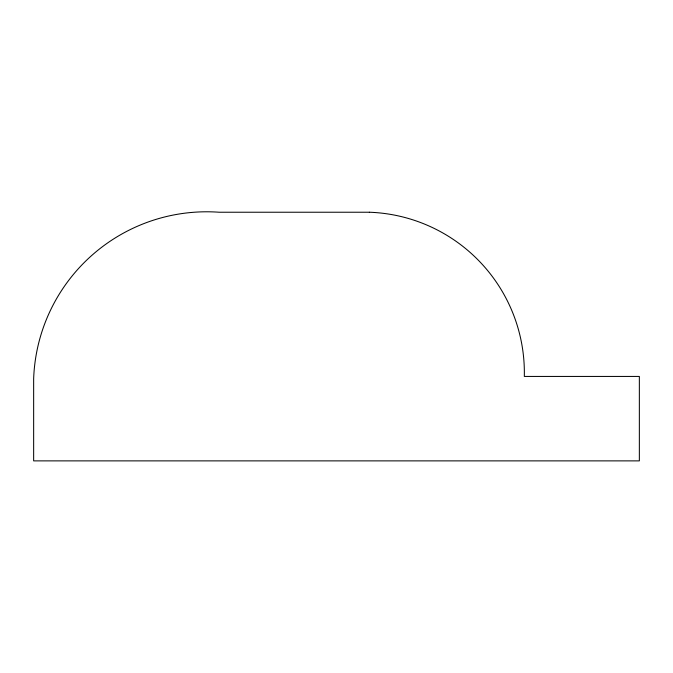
<?xml version="1.0" encoding="UTF-8"?>
<svg xmlns="http://www.w3.org/2000/svg" width="673" height="673" viewBox="0 0 673 673"><rect width="100%" height="100%" fill="white"/><g stroke="black" fill="none" stroke-linecap="round" stroke-linejoin="round"><path stroke-width="1.01" d="M369.368 212.231L219.12 212.231A173.18 173.18 0 0 0 33.65 378.773L33.65 460.879L639.35 460.879L639.35 376.434L524.317 376.434A160.645 160.645 0 0 0 369.368 212.231"/></g></svg>
